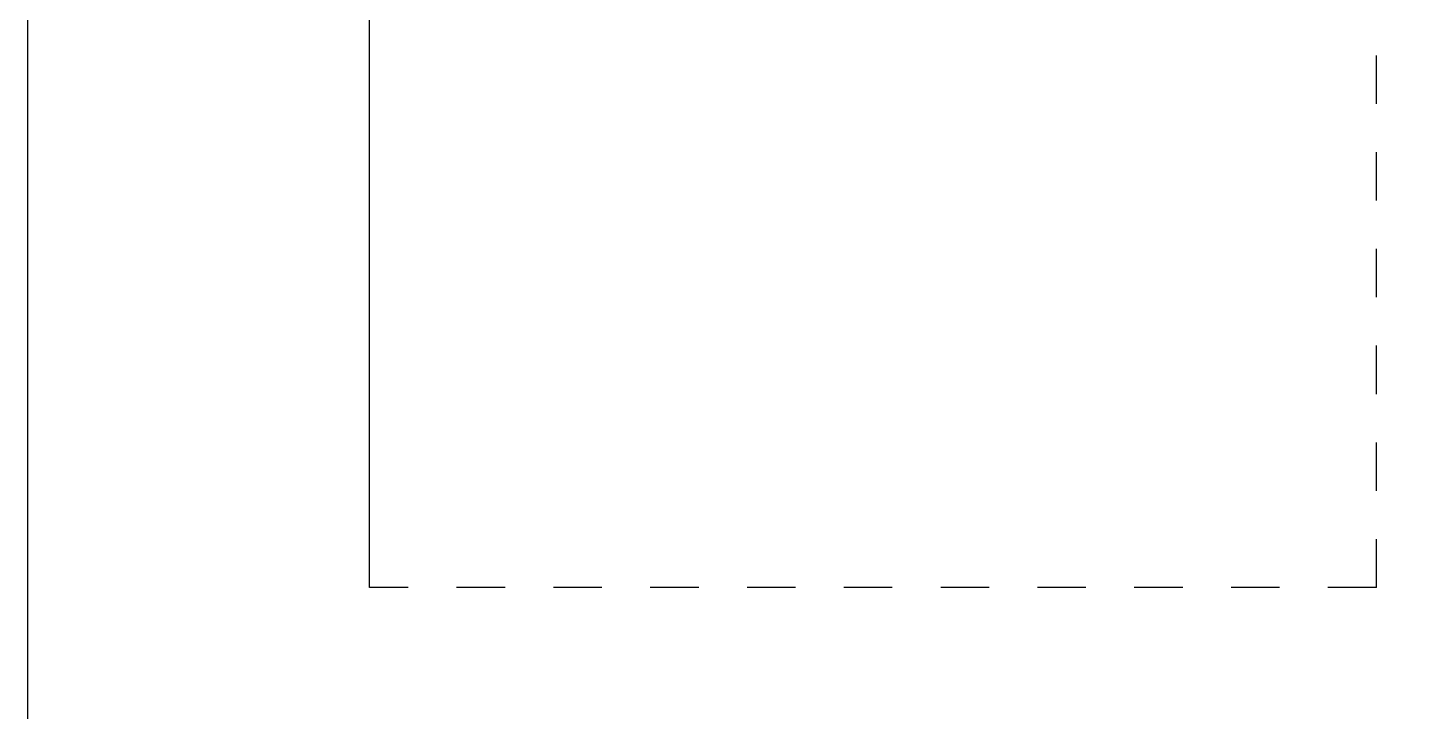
# Model space of a CAD drawing. Header units: millimetres. Extents: x 1398 to 1463.6, y 278.6 to 295.8.
# Drawn here: x 1431.386 to 1434.224, y 289.917 to 291.331 of the extents above; entities that cross this region are included whole.
import ezdxf

# ---------------------------------------------------------------- set-up
doc = ezdxf.new("R2010")
doc.units = ezdxf.units.MM
doc.linetypes.add('CENTER', pattern=[2, 1.25, -0.25, 0.25, -0.25])
doc.styles.add('2', font='SCRIPTC.SHX', dxfattribs={"height": 0.2})
doc.styles.add('ROMANS', font='romans')

# ---------------------------------------------------------------- blocks, each defined once
blk = doc.blocks.new('A$C03A07C7F')
blk.add_line((1707.094, 295.67), (1707.094, 453.265))
at = {"linetype": 'CENTER'}
for q in [(1811.094, 453.265), (1707.094, 295.67)]:
    blk.add_line((1811.094, 295.67), q, dxfattribs=at)
blk.add_lwpolyline([(1671.764, 0.36), (2441.764, 0.36), (2441.764, 565.36), (1671.764, 565.36)], close=True)
for tag, p, style in [('ROSY', (683.087, 26.495), '2'), ('30/10/02', (715.706, 16.31), 'ROMANS'), ('ROSY', (1513.839, 14.827), '2'), ('ROSY', (2354.851, 14.827), '2'), ('ROSY', (3194.181, 14.827), '2'), ('30/10/02', (1546.458, 4.642), 'ROMANS'), ('30/10/02', (2387.471, 4.642), 'ROMANS'), ('30/10/02', (3226.8, 4.642), 'ROMANS')]:
    blk.add_attdef(tag, p, '', height=2.88, dxfattribs=dict(style=style))

msp = doc.modelspace()

# ---------------------------------------------------------------- block references
at = {"xscale": 0.01999999999999991, "yscale": 0.01999999999999991, "zscale": 0.01999999999999991}
msp.add_blockref('A$C03A07C7F', (1397.9505, 284.2598), dxfattribs=at)

doc.saveas('drawing.dxf')
